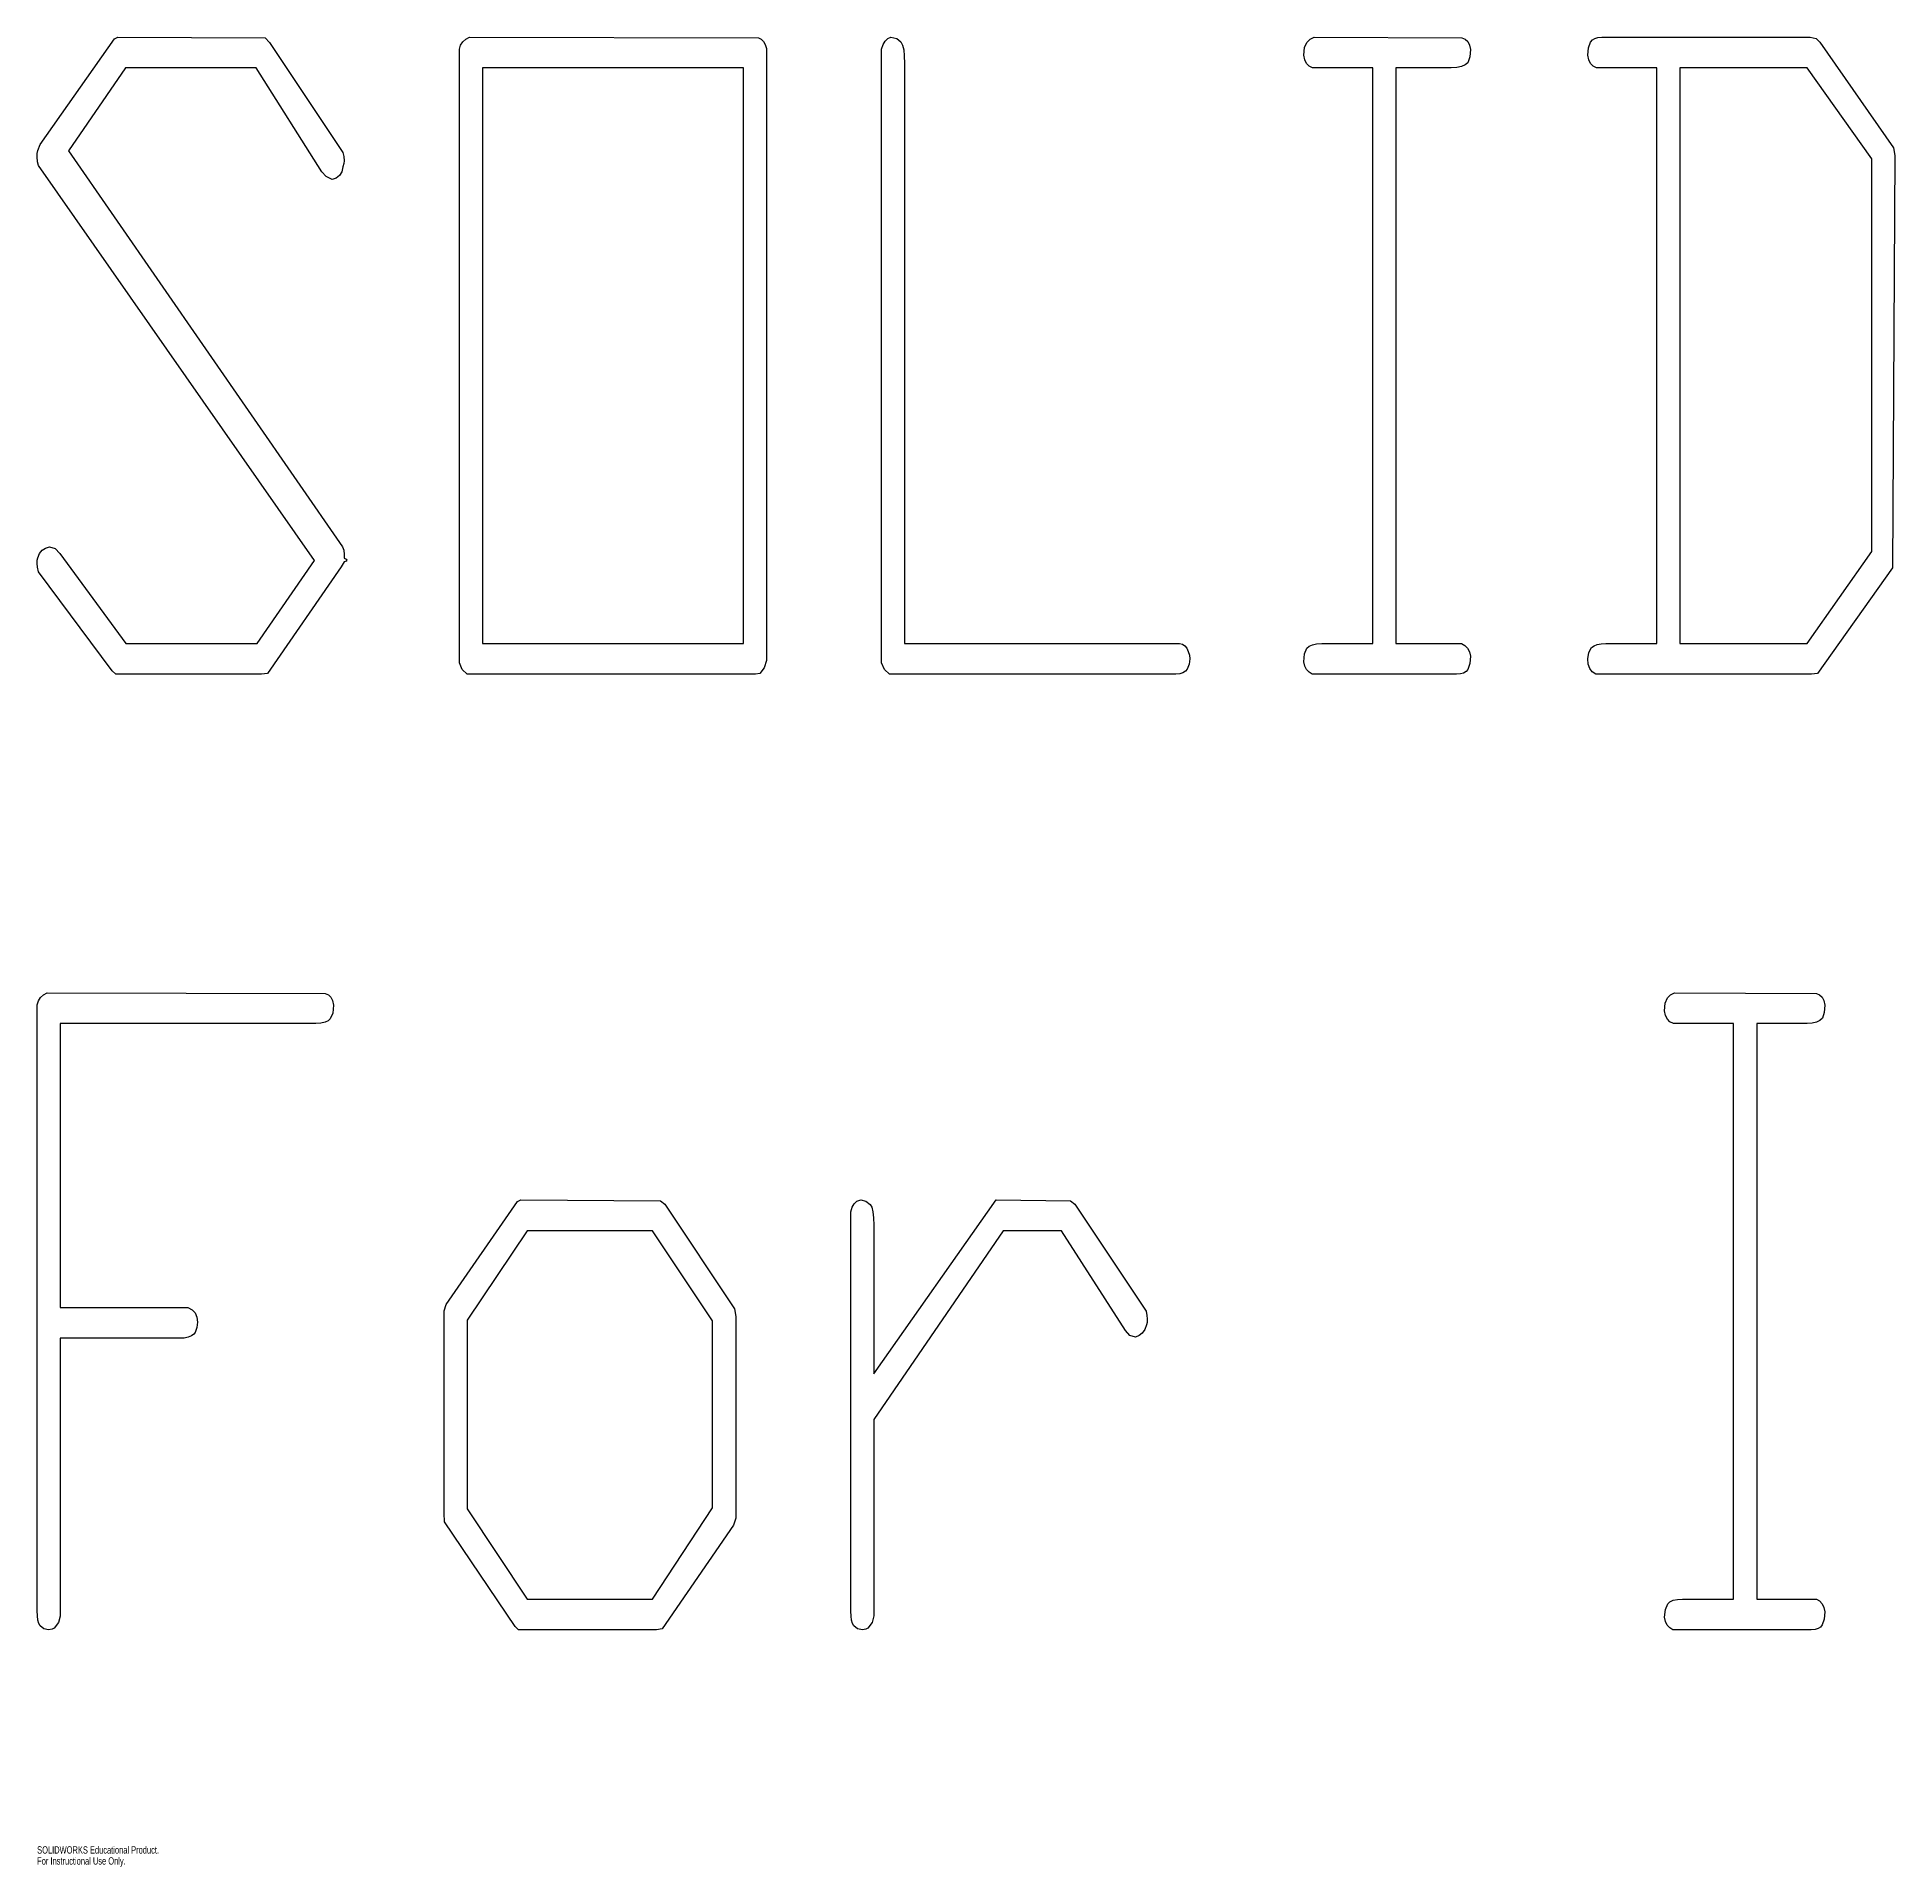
# Model space of a CAD drawing. Header units: millimetres. Extents: x -19355 to 19355, y -15837 to 11613.
# Drawn here: x -19355 to -15059, y -15837 to -11605 of the extents above; entities that cross this region are included whole.
import ezdxf

# ---------------------------------------------------------------- set-up
doc = ezdxf.new("R2010")
doc.units = ezdxf.units.MM
doc.styles.add('SLDTEXTSTYLE0', font='TXT', dxfattribs={"width": 0.7})

msp = doc.modelspace()

# ---------------------------------------------------------------- linework, layer by layer
at = {"color": 7, "linetype": 'Continuous', "flags": 128}
for points in [[(-18817.8, -11617.7), (-18647.6, -11872.3), (-18647.6, -11872.3), (-18645.3, -11881.2), (-18644.8, -11890.9), (-18644.8, -11890.9), (-18645.3, -11897.5), (-18647.6, -11905.3), (-18647.6, -11905.3), (-18650.6, -11916.4), (-18655.9, -11925), (-18663.4, -11931.1), (-18672.8, -11934.4), (-18672.8, -11934.4), (-18686.4, -11927.7), (-18696.6, -11916.7), (-18696.6, -11916.7), (-18848.6, -11676.2), (-18848.6, -11676.2), (-19150.7, -11676.2), (-19150.7, -11676.2), (-19282.7, -11867.8), (-19282.7, -11867.8), (-18648.9, -12783.9), (-18648.9, -12783.9), (-18645.9, -12791.4), (-18644.8, -12802), (-18644.8, -12802), (-18644.8, -12806.1), (-18644.8, -12810), (-18644.8, -12810), (-18640.3, -12812.8), (-18638.7, -12815), (-18640.3, -12816.9), (-18644.8, -12818.3), (-18644.8, -12818.3), (-18651.7, -12830.2), (-18651.7, -12830.2), (-18822.3, -13076.5), (-18822.3, -13076.5), (-18836.4, -13078.5), (-18836.4, -13078.5), (-19173.1, -13078.5), (-19173.1, -13078.5), (-19181.5, -13071), (-19181.5, -13071), (-19352, -12841.6), (-19352, -12841.6), (-19354, -12831.1), (-19354.8, -12822.8), (-19354.8, -12822.8), (-19354.5, -12815), (-19353.4, -12809.7), (-19353.4, -12809.7), (-19349, -12799.7), (-19343.2, -12792), (-19335.7, -12786.7), (-19326.5, -12783.7), (-19326.5, -12783.7), (-19313.5, -12787.5), (-19302.7, -12799.2), (-19302.7, -12799.2), (-19150.1, -13007.5), (-19150.1, -13007.5), (-18846.4, -13007.5), (-18846.4, -13007.5), (-18713.6, -12815.8), (-18713.6, -12815.8), (-19352, -11901.7), (-19352, -11901.7), (-19354, -11893.6), (-19354.8, -11881.7), (-19354.8, -11881.7), (-19354.5, -11874.2), (-19353.4, -11867.6), (-19353.4, -11867.6), (-19347.9, -11853.4), (-19347.9, -11853.4), (-19176.2, -11609.4), (-19176.2, -11609.4), (-19167.9, -11605.2), (-19167.9, -11605.2), (-18827.6, -11607.1), (-18827.6, -11607.1), (-18817.8, -11617.7)], [(-17686.8, -11607.1), (-17680.4, -11610.2), (-17675.2, -11615.2), (-17671.3, -11622.4), (-17668.5, -11631.3), (-17668.5, -11631.3), (-17668.5, -11665.4), (-17668.5, -11665.4), (-17668.5, -13046.6), (-17668.5, -13046.6), (-17673.8, -13064.1), (-17684, -13076.5), (-17684, -13076.5), (-17693.7, -13078.5), (-17693.7, -13078.5), (-18360.2, -13078.5), (-18360.2, -13078.5), (-18371.9, -13067.9), (-18378.5, -13052.4), (-18378.5, -13052.4), (-18378.5, -13012.5), (-18378.5, -13012.5), (-18378.5, -11633.2), (-18378.5, -11633.2), (-18375.5, -11624), (-18370.5, -11616.3), (-18363.5, -11609.9), (-18354.7, -11605.2), (-18354.7, -11605.2), (-17686.8, -11607.1)], [(-17357.3, -11616.3), (-17353.7, -11623.5), (-17350.9, -11634.3), (-17349.6, -11648.5), (-17349, -11665.9), (-17349, -11665.9), (-17349, -13007.5), (-17349, -13007.5), (-16713.3, -13007.5), (-16713.3, -13007.5), (-16706.7, -13009.1), (-16701.1, -13013), (-16696.7, -13018.6), (-16693.3, -13026.1), (-16693.3, -13026.1), (-16690.3, -13034.7), (-16689.2, -13043), (-16689.2, -13043), (-16690.8, -13054.9), (-16695.6, -13066.8), (-16699.4, -13071.8), (-16705.3, -13075.4), (-16712.5, -13077.6), (-16721.6, -13078.5), (-16721.6, -13078.5), (-17383.9, -13078.5), (-17383.9, -13078.5), (-17395.6, -13067.9), (-17402.3, -13052.4), (-17402.3, -13052.4), (-17402.3, -13012.5), (-17402.3, -13012.5), (-17402.3, -11633.2), (-17402.3, -11633.2), (-17398.9, -11622.4), (-17394.2, -11614.1), (-17388.1, -11608.5), (-17380.6, -11605.2), (-17380.6, -11605.2), (-17367, -11608), (-17357.3, -11616.3)], [(-16060.1, -11606.9), (-16052.7, -11609.9), (-16046.8, -11615.2), (-16042.7, -11623.5), (-16040.5, -11634), (-16040.5, -11634), (-16041.8, -11651), (-16046.6, -11664.3), (-16046.6, -11664.3), (-16052.9, -11669.5), (-16061.3, -11673.1), (-16072.4, -11675.4), (-16085.4, -11676.2), (-16085.4, -11676.2), (-16213, -11676.2), (-16213, -11676.2), (-16213, -13007.5), (-16213, -13007.5), (-16061.5, -13007.5), (-16061.5, -13007.5), (-16053.5, -13011.9), (-16047.1, -13018.3), (-16043, -13026.6), (-16040.5, -13036.9), (-16040.5, -13036.9), (-16042.1, -13054.1), (-16046.8, -13067.4), (-16050.7, -13072.1), (-16056.5, -13075.7), (-16063.8, -13077.6), (-16072.9, -13078.5), (-16072.9, -13078.5), (-16406.3, -13078.5), (-16406.3, -13078.5), (-16413.8, -13074), (-16419.6, -13067.9), (-16423.8, -13059.6), (-16426, -13049.6), (-16426, -13049.6), (-16424, -13031.6), (-16418.5, -13018.6), (-16413.5, -13013.6), (-16406, -13010.2), (-16396.3, -13008), (-16384.4, -13007.5), (-16384.4, -13007.5), (-16266.2, -13007.5), (-16266.2, -13007.5), (-16266.2, -11676.2), (-16266.2, -11676.2), (-16405.5, -11676.2), (-16405.5, -11676.2), (-16413.5, -11672.3), (-16419.3, -11666.2), (-16423.8, -11657.6), (-16426, -11646.8), (-16426, -11646.8), (-16424.3, -11629), (-16419, -11617.4), (-16411, -11609.9), (-16401.8, -11605.2), (-16401.8, -11605.2), (-16060.2, -11606.9)], [(-15232.3, -11617.1), (-15062, -11861.2), (-15062, -11861.2), (-15059.2, -11878.9), (-15059.2, -11878.9), (-15064.7, -12832.5), (-15064.7, -12832.5), (-15237.8, -13076.5), (-15237.8, -13076.5), (-15251.7, -13078.5), (-15251.7, -13078.5), (-15750.9, -13078.5), (-15750.9, -13078.5), (-15758.9, -13073.2), (-15764.5, -13065.4), (-15768.1, -13055.5), (-15769.2, -13043), (-15769.2, -13043), (-15767, -13028), (-15760.3, -13016.9), (-15754.8, -13012.7), (-15747.6, -13009.7), (-15738.4, -13008), (-15727.6, -13007.5), (-15727.6, -13007.5), (-15609.5, -13007.5), (-15609.5, -13007.5), (-15609.5, -11676.2), (-15609.5, -11676.2), (-15748.7, -11676.2), (-15748.7, -11676.2), (-15756.7, -11672.3), (-15762.6, -11666.2), (-15767, -11657.6), (-15769.2, -11646.8), (-15769.2, -11646.8), (-15767.5, -11629.6), (-15762.8, -11616.6), (-15758.7, -11611.6), (-15753.1, -11608), (-15745.6, -11606), (-15736.8, -11605.2), (-15736.8, -11605.2), (-15721.5, -11605.2), (-15721.5, -11605.2), (-15254.7, -11605.2), (-15254.7, -11605.2), (-15241.4, -11608.2), (-15232.3, -11617.1)], [(-17721.8, -13007.5), (-17721.8, -11676.2), (-17721.8, -11676.2), (-18325.3, -11676.2), (-18325.3, -11676.2), (-18325.3, -13007.5), (-18325.3, -13007.5), (-17721.8, -13007.5)], [(-15112.4, -11886.4), (-15262.2, -11676.2), (-15262.2, -11676.2), (-15556.2, -11676.2), (-15556.2, -11676.2), (-15556.2, -13007.5), (-15556.2, -13007.5), (-15262.2, -13007.5), (-15262.2, -13007.5), (-15112.4, -12795), (-15112.4, -12795), (-15112.4, -11886.4)], [(-18688.6, -13816.8), (-18681.4, -13819.8), (-18675.6, -13825.1), (-18671.7, -13833.4), (-18669.5, -13844), (-18669.5, -13844), (-18671.4, -13862), (-18677, -13875.3), (-18681.9, -13880), (-18689.2, -13883.3), (-18698.6, -13885.6), (-18710.5, -13886.1), (-18710.5, -13886.1), (-19301.5, -13886.1), (-19301.5, -13886.1), (-19301.5, -14542.9), (-19301.5, -14542.9), (-19006.2, -14542.9), (-19006.2, -14542.9), (-18996.5, -14548.2), (-18989.8, -14555.4), (-18985.6, -14565.1), (-18984.3, -14576.7), (-18984.3, -14576.7), (-18985.4, -14589.5), (-18989.3, -14600.6), (-18992.6, -14605), (-18997.8, -14608.9), (-19005.3, -14611.7), (-19014.5, -14613.9), (-19014.5, -14613.9), (-19301.5, -14613.9), (-19301.5, -14613.9), (-19301.5, -15257.3), (-19301.5, -15257.3), (-19305.7, -15271.8), (-19315.4, -15284.5), (-19315.4, -15284.5), (-19320.4, -15287.3), (-19328.2, -15288.4), (-19328.2, -15288.4), (-19339.5, -15286.2), (-19347.9, -15279.5), (-19350.9, -15274), (-19353.1, -15266.2), (-19354.2, -15256.2), (-19354.8, -15244.3), (-19354.8, -15244.3), (-19354.8, -13843.1), (-19354.8, -13843.1), (-19351.7, -13834), (-19347, -13826.2), (-19340.4, -13819.8), (-19331.8, -13815.1), (-19331.8, -13815.1), (-18688.6, -13816.8)], [(-15240.3, -13816.8), (-15233.1, -13819.8), (-15227.3, -13825.1), (-15223.4, -13833.4), (-15221.2, -13844), (-15221.2, -13844), (-15222.6, -13860.9), (-15226.7, -13874.2), (-15226.7, -13874.2), (-15232.5, -13879.5), (-15240.3, -13883.1), (-15250.3, -13885.3), (-15262.2, -13886.1), (-15262.2, -13886.1), (-15378.7, -13886.1), (-15378.7, -13886.1), (-15378.7, -15217.4), (-15378.7, -15217.4), (-15240.3, -15217.4), (-15240.3, -15217.4), (-15233.1, -15221.8), (-15227.3, -15228.2), (-15223.4, -15236.5), (-15221.2, -15246.8), (-15221.2, -15246.8), (-15222.6, -15264), (-15227.3, -15277.3), (-15231.1, -15282), (-15236.7, -15285.6), (-15243.6, -15287.6), (-15252.5, -15288.4), (-15252.5, -15288.4), (-15572.6, -15288.4), (-15572.6, -15288.4), (-15579.8, -15284), (-15585.6, -15277.9), (-15589.5, -15269.5), (-15591.7, -15259.6), (-15591.7, -15259.6), (-15589.8, -15241.5), (-15584.2, -15228.5), (-15579.2, -15223.5), (-15571.7, -15220.2), (-15562, -15218), (-15550.1, -15217.4), (-15550.1, -15217.4), (-15432, -15217.4), (-15432, -15217.4), (-15432, -13886.1), (-15432, -13886.1), (-15571.2, -13886.1), (-15571.2, -13886.1), (-15579.2, -13882.2), (-15585, -13876.1), (-15589.5, -13867.5), (-15591.7, -13856.7), (-15591.7, -13856.7), (-15590, -13839), (-15585, -13827.3), (-15577.6, -13819.8), (-15568.7, -13815.1), (-15568.7, -13815.1), (-15240.3, -13816.8)], [(-17903.7, -14304.1), (-17742.3, -14546.2), (-17742.3, -14546.2), (-17739.5, -14564), (-17739.5, -14564), (-17739.5, -15030.5), (-17739.5, -15030.5), (-17744.8, -15046.3), (-17744.8, -15046.3), (-17909.2, -15286.5), (-17909.2, -15286.5), (-17922.6, -15288.4), (-17922.6, -15288.4), (-18241.8, -15288.4), (-18241.8, -15288.4), (-18249.8, -15280.6), (-18249.8, -15280.6), (-18412.6, -15038.5), (-18412.6, -15038.5), (-18414, -15018.8), (-18414, -15018.8), (-18414, -14550.4), (-18414, -14550.4), (-18408.8, -14536.5), (-18408.8, -14536.5), (-18244.3, -14298.3), (-18244.3, -14298.3), (-18236.2, -14294.4), (-18236.2, -14294.4), (-17913.1, -14296.3), (-17913.1, -14296.3), (-17903.7, -14304.1)], [(-16955.7, -14304.4), (-16790.7, -14551.2), (-16790.7, -14551.2), (-16788.5, -14561.7), (-16787.9, -14569.2), (-16787.9, -14569.2), (-16788.2, -14577.8), (-16789.3, -14583.4), (-16789.3, -14583.4), (-16793.5, -14594.2), (-16799.3, -14602.5), (-16806.5, -14608.1), (-16815.1, -14611.4), (-16815.1, -14611.4), (-16827.9, -14607.5), (-16838.4, -14596.4), (-16838.4, -14596.4), (-16985.9, -14365.4), (-16985.9, -14365.4), (-17121, -14365.4), (-17121, -14365.4), (-17420, -14801.9), (-17420, -14801.9), (-17420, -15256.5), (-17420, -15256.5), (-17424.2, -15271.5), (-17433.9, -15284.5), (-17433.9, -15284.5), (-17438.9, -15287.3), (-17446.6, -15288.4), (-17446.6, -15288.4), (-17458, -15286.2), (-17466.3, -15279.5), (-17469.4, -15274), (-17471.6, -15266.5), (-17472.7, -15256.8), (-17473.3, -15245.1), (-17473.3, -15245.1), (-17473.3, -14322.1), (-17473.3, -14322.1), (-17470.5, -14311.3), (-17465.5, -14303.3), (-17459.1, -14297.4), (-17450.5, -14294.4), (-17450.5, -14294.4), (-17438.6, -14296.9), (-17428.9, -14304.6), (-17425, -14311.3), (-17422.2, -14321.6), (-17420.6, -14335.4), (-17420, -14352.9), (-17420, -14352.9), (-17420, -14696.3), (-17420, -14696.3), (-17137.4, -14294.4), (-17137.4, -14294.4), (-16965.4, -14296.3), (-16965.4, -14296.3), (-16955.7, -14304.4)], [(-17792.8, -14574.2), (-17931.7, -14365.4), (-17931.7, -14365.4), (-18221.8, -14365.4), (-18221.8, -14365.4), (-18360.8, -14572.3), (-18360.8, -14572.3), (-18360.8, -15008.6), (-18360.8, -15008.6), (-18221.8, -15217.4), (-18221.8, -15217.4), (-17931.7, -15217.4), (-17931.7, -15217.4), (-17792.8, -15006.3), (-17792.8, -15006.3), (-17792.8, -14574.2)]]:
    msp.add_lwpolyline(points, dxfattribs=at)

# ---------------------------------------------------------------- texts
at = {"color": 7, "linetype": 'Continuous', "char_height": 17.01, "attachment_point": 1, "style": 'SLDTEXTSTYLE0'}
for s, insert in [('SOLIDWORKS Educational Product.', (-19354.8, -15789)), ('For Instructional Use Only.', (-19354.8, -15814.5))]:
    msp.add_mtext(s, dxfattribs=dict(at, insert=insert))

doc.saveas('drawing.dxf')
